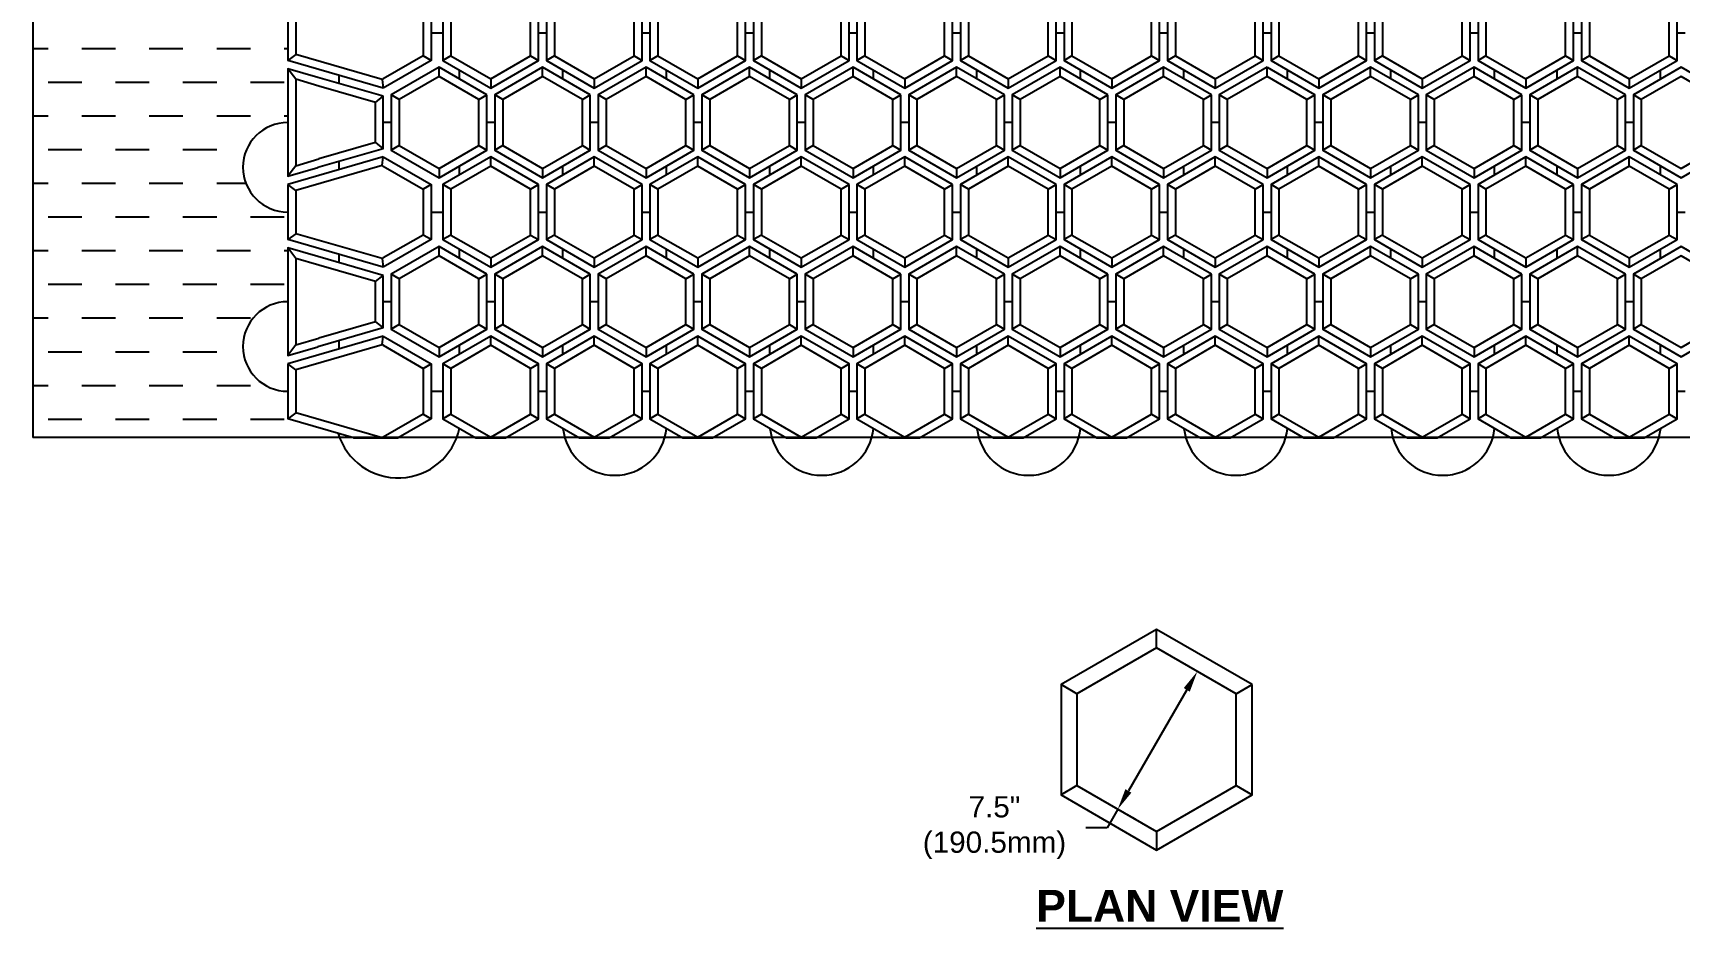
# Model space of a CAD drawing. Header units: millimetres. Extents: x 7876 to 8174, y 3054 to 3238.
# Drawn here: x 7876.4 to 8031.5, y 3054.4 to 3138.8 of the extents above; entities that cross this region are included whole.
import ezdxf

# ---------------------------------------------------------------- set-up
doc = ezdxf.new("R2010")
doc.units = ezdxf.units.MM
doc.styles.get("Standard").update_dxf_attribs({"font": 'arial.ttf'})
doc.dimstyles.get("Standard").update_dxf_attribs({"dimtxt": 2, "dimasz": 2, "dimexe": 1, "dimexo": 2, "dimgap": 2, "dimtad": 0, "dimtih": 1, "dimtoh": 1, "dimdec": 0, "dimzin": 0, "dimdsep": 46, "dimtxsty": 'Standard', "dimcen": 0.09, "dimadec": 0, "dimazin": 0, "dimtfac": 1, "dimtdec": 0, "dimtofl": 0, "dimtmove": 0, "dimatfit": 3, "dimfxl": 1, "dimtolj": 1, "dimtzin": 0, "dimarcsym": 0})

# ---------------------------------------------------------------- blocks, each defined once
blk = doc.blocks.new('*D117')
at = {"color": 0, "lineweight": -2, "transparency": 16777216}
for p, q in [((7987.77, 3077.69), (7987, 3078.13)), ((7985.13, 3076.9), (7979.63, 3067.38)), ((7978.63, 3065.64), (7977.63, 3063.91)), ((7980.27, 3064.7), (7979.5, 3065.14)), ((7977.63, 3063.91), (7975.63, 3063.91))]:
    blk.add_line(p, q, dxfattribs=at)
at = {"color": 0, "transparency": 16777216}
for points in [[(7984.85, 3077.07), (7985.42, 3076.73), (7986.13, 3078.63)], [(7979.35, 3067.54), (7979.92, 3067.21), (7978.63, 3065.64)]]:
    blk.add_solid(points, dxfattribs=at)
at = {"layer": 'Defpoints', "color": 0, "transparency": 16777216}
for p in [(7986.04, 3078.69), (7978.54, 3065.7), (7978.63, 3065.64)]:
    blk.add_point(p, dxfattribs=at)
at = {"color": 0, "transparency": 16777216, "insert": (7967.02, 3063.91), "char_height": 2, "attachment_point": 5}
blk.add_mtext('\\A1;7.5"\\P(190.5mm)', dxfattribs=at)

msp = doc.modelspace()

# ---------------------------------------------------------------- hatches: boundary and pattern name
h = msp.add_hatch()
h.set_pattern_fill('DASH', color=256)
h.set_pattern_definition([(0, (-5180.896, -2037.908), (3.175, 3.175), [3.175, -3.175])])
h.paths.add_polyline_path([(8157.82, 3220.67), (7876.45, 3220.67), (7876.45, 3100.67), (7905.34, 3100.67, -0.017665), (7905.21, 3101.07), (7900.45, 3102.44), (7900.45, 3105.04, -1), (7900.45, 3113.48), (7900.45, 3121.93, -1), (7900.45, 3130.37), (7900.45, 3138.81, -1), (7900.45, 3147.26, -1), (7900.45, 3155.7), (7900.45, 3164.14, -1), (7900.45, 3172.59), (7900.45, 3181.03, -1), (7900.45, 3189.48), (7900.45, 3192.07), (7905.07, 3193.41, -0.771611), (7916.42, 3193.86), (7916.81, 3193.86, -0.737277), (7926.18, 3193.86), (7936.31, 3193.86, -0.737277), (7945.68, 3193.86), (7955.81, 3193.86, -0.737277), (7965.18, 3193.86), (7975.31, 3193.86, -0.737277), (7984.68, 3193.86), (7994.81, 3193.86, -0.737277), (8004.18, 3193.86), (8004.56, 3193.86, -0.737277), (8013.93, 3193.86), (8020.21, 3193.86, -0.737277), (8029.58, 3193.86), (8029.96, 3193.86, -0.737277), (8039.33, 3193.86), (8049.46, 3193.86, -0.737277), (8058.83, 3193.86), (8068.96, 3193.86, -0.737277), (8078.33, 3193.86), (8088.46, 3193.86, -0.737277), (8097.83, 3193.86), (8107.96, 3193.86, -0.737277), (8117.33, 3193.86), (8117.89, 3193.86, -0.68862), (8131.28, 3192.66), (8133.32, 3192.07), (8133.32, 3189.48, -1), (8133.32, 3181.03), (8133.32, 3172.59, -1), (8133.32, 3164.14), (8133.32, 3155.7, -1), (8133.32, 3147.26, -1), (8133.32, 3138.81), (8133.32, 3130.37, -1), (8133.32, 3121.93), (8133.32, 3113.48, -1), (8133.32, 3105.04), (8133.32, 3102.44), (8131.45, 3101.9, -0.045177), (8130.97, 3100.67), (8157.82, 3100.67)])

# ---------------------------------------------------------------- linework, layer by layer
for p, q in [((7876.45, 3220.67), (7876.45, 3100.67)), ((7900.45, 3141.41), (7900.45, 3136.22)), ((7901.2, 3140.85), (7901.2, 3136.78)), ((7913.95, 3138.81), (7915.07, 3138.81)), ((7924.07, 3138.81), (7924.82, 3138.81)), ((7933.82, 3138.81), (7934.57, 3138.81)), ((7943.57, 3138.81), (7944.32, 3138.81)), ((7953.32, 3138.81), (7954.07, 3138.81)), ((7963.07, 3138.81), (7963.82, 3138.81)), ((7972.82, 3138.81), (7973.57, 3138.81)), ((7982.57, 3138.81), (7983.32, 3138.81)), ((7992.32, 3138.81), (7993.07, 3138.81)), ((8002.07, 3138.81), (8002.82, 3138.81)), ((8011.82, 3138.81), (8012.57, 3138.81)), ((8021.57, 3138.81), (8022.32, 3138.81)), ((8031.32, 3138.81), (8032.07, 3138.81)), ((7901.2, 3136.78), (7900.45, 3136.22)), ((7909.45, 3133.62), (7900.45, 3136.22)), ((7901.2, 3134.44), (7900.45, 3135.43)), ((7909.35, 3134.43), (7901.2, 3136.78)), ((7913.95, 3136.22), (7913.2, 3136.65)), ((7914.7, 3134.7), (7914.7, 3135.57)), ((7915.82, 3136.65), (7915.07, 3136.22)), ((7923.32, 3136.65), (7924.07, 3136.22)), ((7924.45, 3134.7), (7924.45, 3135.57)), ((7925.57, 3136.65), (7924.82, 3136.22)), ((7933.07, 3136.65), (7933.82, 3136.22)), ((7934.2, 3134.7), (7934.2, 3135.57)), ((7935.32, 3136.65), (7934.57, 3136.22)), ((7942.82, 3136.65), (7943.57, 3136.22)), ((7943.95, 3134.7), (7943.95, 3135.57)), ((7945.07, 3136.65), (7944.32, 3136.22)), ((7952.57, 3136.65), (7953.32, 3136.22)), ((7953.7, 3134.7), (7953.7, 3135.57)), ((7954.82, 3136.65), (7954.07, 3136.22)), ((7962.32, 3136.65), (7963.07, 3136.22)), ((7963.45, 3134.7), (7963.45, 3135.57)), ((7964.57, 3136.65), (7963.82, 3136.22)), ((7972.07, 3136.65), (7972.82, 3136.22)), ((7973.2, 3134.7), (7973.2, 3135.57)), ((7974.32, 3136.65), (7973.57, 3136.22)), ((7981.82, 3136.65), (7982.57, 3136.22)), ((7982.95, 3134.7), (7982.95, 3135.57)), ((7984.07, 3136.65), (7983.32, 3136.22)), ((7991.57, 3136.65), (7992.32, 3136.22)), ((7992.7, 3134.7), (7992.7, 3135.57)), ((7992.7, 3135.57), (7995.02, 3134.23)), ((7993.82, 3136.65), (7993.07, 3136.22)), ((8001.32, 3136.65), (8002.07, 3136.22)), ((8002.45, 3134.7), (8002.45, 3135.57)), ((8003.57, 3136.65), (8002.82, 3136.22)), ((8011.07, 3136.65), (8011.82, 3136.22)), ((8012.2, 3134.7), (8012.2, 3135.57)), ((8013.32, 3136.65), (8012.57, 3136.22)), ((8020.82, 3136.65), (8021.57, 3136.22)), ((8021.95, 3134.7), (8021.95, 3135.57)), ((8023.07, 3136.65), (8022.32, 3136.22)), ((8030.57, 3136.65), (8031.32, 3136.22)), ((7909.45, 3132.84), (7903.29, 3134.61)), ((7905.3, 3134.03), (7905.3, 3134.82)), ((7909.45, 3134.48), (7909.35, 3134.43)), ((7909.35, 3134.43), (7909.45, 3133.62)), ((7916.62, 3134.46), (7916.62, 3135.32)), ((7919.57, 3134.48), (7919.57, 3133.62)), ((7926.37, 3134.46), (7926.37, 3135.32)), ((7929.32, 3134.48), (7929.32, 3133.62)), ((7936.12, 3134.46), (7936.12, 3135.32)), ((7939.07, 3134.48), (7939.07, 3133.62)), ((7945.87, 3134.46), (7945.87, 3135.32)), ((7948.82, 3134.48), (7948.82, 3133.62)), ((7955.62, 3134.46), (7955.62, 3135.32)), ((7958.57, 3134.48), (7958.57, 3133.62)), ((7965.37, 3134.46), (7965.37, 3135.32)), ((7968.32, 3134.48), (7968.32, 3133.62)), ((7975.12, 3134.46), (7975.12, 3135.32)), ((7978.07, 3134.48), (7978.07, 3133.62)), ((7984.87, 3134.46), (7984.87, 3135.32)), ((7987.82, 3134.48), (7987.82, 3133.62)), ((7994.62, 3134.46), (7994.62, 3135.32)), ((7997.57, 3134.48), (7997.57, 3133.62)), ((8004.37, 3134.46), (8004.37, 3135.32)), ((8007.32, 3134.48), (8007.32, 3133.62)), ((8014.12, 3134.46), (8014.12, 3135.32)), ((8017.07, 3134.48), (8017.07, 3133.62)), ((8020.02, 3134.46), (8020.02, 3135.32)), ((8026.82, 3134.48), (8026.82, 3133.62)), ((8029.77, 3134.46), (8029.77, 3135.32)), ((7908.7, 3132.27), (7903.39, 3133.8)), ((7908.7, 3132.27), (7909.45, 3132.84)), ((7910.95, 3132.53), (7910.2, 3132.97)), ((7918.45, 3132.53), (7919.2, 3132.97)), ((7920.7, 3132.53), (7919.95, 3132.97)), ((7928.2, 3132.53), (7928.95, 3132.97)), ((7930.45, 3132.53), (7929.7, 3132.97)), ((7937.95, 3132.53), (7938.7, 3132.97)), ((7940.2, 3132.53), (7939.45, 3132.97)), ((7947.7, 3132.53), (7948.45, 3132.97)), ((7949.95, 3132.53), (7949.2, 3132.97)), ((7957.45, 3132.53), (7958.2, 3132.97)), ((7959.7, 3132.53), (7958.95, 3132.97)), ((7967.2, 3132.53), (7967.95, 3132.97)), ((7969.45, 3132.53), (7968.7, 3132.97)), ((7976.95, 3132.53), (7977.7, 3132.97)), ((7979.2, 3132.53), (7978.45, 3132.97)), ((7986.7, 3132.53), (7987.45, 3132.97)), ((7988.95, 3132.53), (7988.2, 3132.97)), ((7996.45, 3132.53), (7997.2, 3132.97)), ((7998.7, 3132.53), (7997.95, 3132.97)), ((8006.2, 3132.53), (8006.95, 3132.97)), ((8008.45, 3132.53), (8007.7, 3132.97)), ((8015.95, 3132.53), (8016.7, 3132.97)), ((8018.2, 3132.53), (8017.45, 3132.97)), ((8025.7, 3132.53), (8026.45, 3132.97)), ((8027.95, 3132.53), (8027.2, 3132.97)), ((7910.2, 3130.37), (7909.45, 3130.37)), ((7919.95, 3130.37), (7919.2, 3130.37)), ((7929.7, 3130.37), (7928.95, 3130.37)), ((7939.45, 3130.37), (7938.7, 3130.37)), ((7949.2, 3130.37), (7948.45, 3130.37)), ((7958.95, 3130.37), (7958.2, 3130.37)), ((7968.7, 3130.37), (7967.95, 3130.37)), ((7978.45, 3130.37), (7977.7, 3130.37)), ((7988.2, 3130.37), (7987.45, 3130.37)), ((7997.95, 3130.37), (7997.2, 3130.37)), ((8007.7, 3130.37), (8006.95, 3130.37)), ((8017.45, 3130.37), (8016.7, 3130.37)), ((8027.2, 3130.37), (8026.45, 3130.37)), ((7909.45, 3127.9), (7903.29, 3126.13)), ((7908.7, 3128.47), (7903.39, 3126.94)), ((7908.7, 3128.47), (7909.45, 3127.9)), ((7910.95, 3128.2), (7910.2, 3127.77)), ((7918.45, 3128.2), (7919.2, 3127.77)), ((7920.7, 3128.2), (7919.95, 3127.77)), ((7928.2, 3128.2), (7928.95, 3127.77)), ((7930.45, 3128.2), (7929.7, 3127.77)), ((7937.95, 3128.2), (7938.7, 3127.77)), ((7940.2, 3128.2), (7939.45, 3127.77)), ((7947.7, 3128.2), (7948.45, 3127.77)), ((7949.95, 3128.2), (7949.2, 3127.77)), ((7957.45, 3128.2), (7958.2, 3127.77)), ((7959.7, 3128.2), (7958.95, 3127.77)), ((7967.2, 3128.2), (7967.95, 3127.77)), ((7969.45, 3128.2), (7968.7, 3127.77)), ((7976.95, 3128.2), (7977.7, 3127.77)), ((7979.2, 3128.2), (7978.45, 3127.77)), ((7986.7, 3128.2), (7987.45, 3127.77)), ((7988.95, 3128.2), (7988.2, 3127.77)), ((7996.45, 3128.2), (7997.2, 3127.77)), ((7998.7, 3128.2), (7997.95, 3127.77)), ((8006.2, 3128.2), (8006.95, 3127.77)), ((8008.45, 3128.2), (8007.7, 3127.77)), ((8015.95, 3128.2), (8016.7, 3127.77)), ((8018.2, 3128.2), (8017.45, 3127.77)), ((8025.7, 3128.2), (8026.45, 3127.77)), ((8027.95, 3128.2), (8027.2, 3127.77)), ((7909.45, 3127.12), (7900.45, 3124.52)), ((7901.2, 3126.3), (7900.45, 3125.3)), ((7909.35, 3126.31), (7901.2, 3123.96)), ((7905.29, 3125.92), (7905.29, 3126.7)), ((7909.35, 3126.31), (7909.45, 3127.12)), ((7909.45, 3126.26), (7909.35, 3126.31)), ((7916.62, 3125.42), (7916.62, 3126.28)), ((7919.57, 3126.26), (7919.57, 3127.12)), ((7926.37, 3125.42), (7926.37, 3126.28)), ((7929.32, 3126.26), (7929.32, 3127.12)), ((7936.12, 3125.42), (7936.12, 3126.28)), ((7939.07, 3126.26), (7939.07, 3127.12)), ((7945.87, 3125.42), (7945.87, 3126.28)), ((7948.82, 3126.26), (7948.82, 3127.12)), ((7955.62, 3125.42), (7955.62, 3126.28)), ((7958.57, 3126.26), (7958.57, 3127.12)), ((7965.37, 3125.42), (7965.37, 3126.28)), ((7968.32, 3126.26), (7968.32, 3127.12)), ((7975.12, 3125.42), (7975.12, 3126.28)), ((7978.07, 3126.26), (7978.07, 3127.12)), ((7984.87, 3125.42), (7984.87, 3126.28)), ((7987.82, 3126.26), (7987.82, 3127.12)), ((7994.62, 3125.42), (7994.62, 3126.28)), ((7997.57, 3126.26), (7997.57, 3127.12)), ((8004.37, 3125.42), (8004.37, 3126.28)), ((8007.32, 3126.26), (8007.32, 3127.12)), ((8014.12, 3125.42), (8014.12, 3126.28)), ((8017.07, 3126.26), (8017.07, 3127.12)), ((8020.02, 3125.42), (8020.02, 3126.28)), ((8026.82, 3126.26), (8026.82, 3127.12)), ((8029.77, 3125.42), (8029.77, 3126.28)), ((7900.45, 3124.52), (7900.45, 3119.33)), ((7901.2, 3123.96), (7900.45, 3124.52)), ((7913.95, 3124.52), (7913.2, 3124.09)), ((7914.7, 3126.04), (7914.7, 3125.17)), ((7915.82, 3124.09), (7915.07, 3124.52)), ((7923.32, 3124.09), (7924.07, 3124.52)), ((7924.45, 3126.04), (7924.45, 3125.17)), ((7925.57, 3124.09), (7924.82, 3124.52)), ((7933.07, 3124.09), (7933.82, 3124.52)), ((7934.2, 3126.04), (7934.2, 3125.17)), ((7935.32, 3124.09), (7934.57, 3124.52)), ((7942.82, 3124.09), (7943.57, 3124.52)), ((7943.95, 3126.04), (7943.95, 3125.17)), ((7945.07, 3124.09), (7944.32, 3124.52)), ((7952.57, 3124.09), (7953.32, 3124.52)), ((7953.7, 3126.04), (7953.7, 3125.17)), ((7954.82, 3124.09), (7954.07, 3124.52)), ((7962.32, 3124.09), (7963.07, 3124.52)), ((7963.45, 3126.04), (7963.45, 3125.17)), ((7964.57, 3124.09), (7963.82, 3124.52)), ((7972.07, 3124.09), (7972.82, 3124.52)), ((7973.2, 3126.04), (7973.2, 3125.17)), ((7974.32, 3124.09), (7973.57, 3124.52)), ((7981.82, 3124.09), (7982.57, 3124.52)), ((7982.95, 3126.04), (7982.95, 3125.17)), ((7984.07, 3124.09), (7983.32, 3124.52)), ((7991.57, 3124.09), (7992.32, 3124.52)), ((7992.7, 3126.04), (7992.7, 3125.17)), ((7993.82, 3124.09), (7993.07, 3124.52)), ((8001.32, 3124.09), (8002.07, 3124.52)), ((8002.45, 3126.04), (8002.45, 3125.17)), ((8003.57, 3124.09), (8002.82, 3124.52)), ((8011.07, 3124.09), (8011.82, 3124.52)), ((8012.2, 3126.04), (8012.2, 3125.17)), ((8013.32, 3124.09), (8012.57, 3124.52)), ((8020.82, 3124.09), (8021.57, 3124.52)), ((8021.95, 3126.04), (8021.95, 3125.17)), ((8023.07, 3124.09), (8022.32, 3124.52)), ((8030.57, 3124.09), (8031.32, 3124.52)), ((7901.2, 3123.96), (7901.2, 3119.89)), ((7913.95, 3121.93), (7915.07, 3121.93)), ((7924.07, 3121.93), (7924.82, 3121.93)), ((7933.82, 3121.93), (7934.57, 3121.93)), ((7943.57, 3121.93), (7944.32, 3121.93)), ((7953.32, 3121.93), (7954.07, 3121.93)), ((7963.07, 3121.93), (7963.82, 3121.93)), ((7972.82, 3121.93), (7973.57, 3121.93)), ((7982.57, 3121.93), (7983.32, 3121.93)), ((7992.32, 3121.93), (7993.07, 3121.93)), ((8002.07, 3121.93), (8002.82, 3121.93)), ((8011.82, 3121.93), (8012.57, 3121.93)), ((8021.57, 3121.93), (8022.32, 3121.93)), ((8031.32, 3121.93), (8032.07, 3121.93)), ((7901.2, 3119.89), (7900.45, 3119.33)), ((7909.35, 3117.54), (7901.2, 3119.89)), ((7909.45, 3116.73), (7900.45, 3119.33)), ((7901.2, 3117.55), (7900.45, 3118.55)), ((7913.95, 3119.33), (7913.2, 3119.76)), ((7914.7, 3117.81), (7914.7, 3118.68)), ((7915.82, 3119.76), (7915.07, 3119.33)), ((7916.62, 3117.57), (7916.62, 3118.43)), ((7923.32, 3119.76), (7924.07, 3119.33)), ((7924.45, 3117.81), (7924.45, 3118.68)), ((7925.57, 3119.76), (7924.82, 3119.33)), ((7926.37, 3117.57), (7926.37, 3118.43)), ((7933.07, 3119.76), (7933.82, 3119.33)), ((7934.2, 3117.81), (7934.2, 3118.68)), ((7935.32, 3119.76), (7934.57, 3119.33)), ((7936.12, 3117.57), (7936.12, 3118.43)), ((7942.82, 3119.76), (7943.57, 3119.33)), ((7943.95, 3117.81), (7943.95, 3118.68)), ((7945.07, 3119.76), (7944.32, 3119.33)), ((7945.87, 3117.57), (7945.87, 3118.43)), ((7952.57, 3119.76), (7953.32, 3119.33)), ((7953.7, 3117.81), (7953.7, 3118.68)), ((7954.82, 3119.76), (7954.07, 3119.33)), ((7955.62, 3117.57), (7955.62, 3118.43)), ((7962.32, 3119.76), (7963.07, 3119.33)), ((7963.45, 3117.81), (7963.45, 3118.68)), ((7964.57, 3119.76), (7963.82, 3119.33)), ((7965.37, 3117.57), (7965.37, 3118.43)), ((7972.07, 3119.76), (7972.82, 3119.33)), ((7973.2, 3117.81), (7973.2, 3118.68)), ((7974.32, 3119.76), (7973.57, 3119.33)), ((7975.12, 3117.57), (7975.12, 3118.43)), ((7981.82, 3119.76), (7982.57, 3119.33)), ((7982.95, 3117.81), (7982.95, 3118.68)), ((7984.07, 3119.76), (7983.32, 3119.33)), ((7984.87, 3117.57), (7984.87, 3118.43)), ((7991.57, 3119.76), (7992.32, 3119.33)), ((7992.7, 3117.81), (7992.7, 3118.68)), ((7993.82, 3119.76), (7993.07, 3119.33)), ((7994.62, 3117.57), (7994.62, 3118.43)), ((8001.32, 3119.76), (8002.07, 3119.33)), ((8002.45, 3117.81), (8002.45, 3118.68)), ((8003.57, 3119.76), (8002.82, 3119.33)), ((8004.37, 3117.57), (8004.37, 3118.43)), ((8011.07, 3119.76), (8011.82, 3119.33)), ((8012.2, 3117.81), (8012.2, 3118.68)), ((8013.32, 3119.76), (8012.57, 3119.33)), ((8014.12, 3117.57), (8014.12, 3118.43)), ((8020.02, 3117.57), (8020.02, 3118.43)), ((8020.82, 3119.76), (8021.57, 3119.33)), ((8021.95, 3117.81), (8021.95, 3118.68)), ((8023.07, 3119.76), (8022.32, 3119.33)), ((8029.77, 3117.57), (8029.77, 3118.43)), ((8030.57, 3119.76), (8031.32, 3119.33)), ((7909.45, 3115.95), (7903.29, 3117.73)), ((7908.7, 3115.39), (7903.39, 3116.92)), ((7905.29, 3117.15), (7905.29, 3117.93)), ((7909.45, 3117.6), (7909.35, 3117.54)), ((7909.35, 3117.54), (7909.45, 3116.73)), ((7919.57, 3117.6), (7919.57, 3116.73)), ((7929.32, 3117.6), (7929.32, 3116.73)), ((7939.07, 3117.6), (7939.07, 3116.73)), ((7948.82, 3117.6), (7948.82, 3116.73)), ((7958.57, 3117.6), (7958.57, 3116.73)), ((7968.32, 3117.6), (7968.32, 3116.73)), ((7978.07, 3117.6), (7978.07, 3116.73)), ((7987.82, 3117.6), (7987.82, 3116.73)), ((7997.57, 3117.6), (7997.57, 3116.73)), ((8007.32, 3117.6), (8007.32, 3116.73)), ((8017.07, 3117.6), (8017.07, 3116.73)), ((8026.82, 3117.6), (8026.82, 3116.73)), ((7908.7, 3115.39), (7909.45, 3115.95)), ((7910.95, 3115.65), (7910.2, 3116.08)), ((7918.45, 3115.65), (7919.2, 3116.08)), ((7920.7, 3115.65), (7919.95, 3116.08)), ((7928.2, 3115.65), (7928.95, 3116.08)), ((7930.45, 3115.65), (7929.7, 3116.08)), ((7937.95, 3115.65), (7938.7, 3116.08)), ((7940.2, 3115.65), (7939.45, 3116.08)), ((7947.7, 3115.65), (7948.45, 3116.08)), ((7949.95, 3115.65), (7949.2, 3116.08)), ((7957.45, 3115.65), (7958.2, 3116.08)), ((7959.7, 3115.65), (7958.95, 3116.08)), ((7967.2, 3115.65), (7967.95, 3116.08)), ((7969.45, 3115.65), (7968.7, 3116.08)), ((7976.95, 3115.65), (7977.7, 3116.08)), ((7979.2, 3115.65), (7978.45, 3116.08)), ((7986.7, 3115.65), (7987.45, 3116.08)), ((7988.95, 3115.65), (7988.2, 3116.08)), ((7996.45, 3115.65), (7997.2, 3116.08)), ((7998.7, 3115.65), (7997.95, 3116.08)), ((8006.2, 3115.65), (8006.95, 3116.08)), ((8008.45, 3115.65), (8007.7, 3116.08)), ((8015.95, 3115.65), (8016.7, 3116.08)), ((8018.2, 3115.65), (8017.45, 3116.08)), ((8025.7, 3115.65), (8026.45, 3116.08)), ((8027.95, 3115.65), (8027.2, 3116.08)), ((7910.2, 3113.48), (7909.45, 3113.48)), ((7919.95, 3113.48), (7919.2, 3113.48)), ((7929.7, 3113.48), (7928.95, 3113.48)), ((7939.45, 3113.48), (7938.7, 3113.48)), ((7949.2, 3113.48), (7948.45, 3113.48)), ((7958.95, 3113.48), (7958.2, 3113.48)), ((7968.7, 3113.48), (7967.95, 3113.48)), ((7978.45, 3113.48), (7977.7, 3113.48)), ((7988.2, 3113.48), (7987.45, 3113.48)), ((7997.95, 3113.48), (7997.2, 3113.48)), ((8007.7, 3113.48), (8006.95, 3113.48)), ((8017.45, 3113.48), (8016.7, 3113.48)), ((8027.2, 3113.48), (8026.45, 3113.48)), ((7909.45, 3111.02), (7903.29, 3109.24)), ((7908.7, 3111.58), (7903.39, 3110.05)), ((7908.7, 3111.58), (7909.45, 3111.02)), ((7910.95, 3111.32), (7910.2, 3110.88)), ((7918.45, 3111.32), (7919.2, 3110.88)), ((7920.7, 3111.32), (7919.95, 3110.88)), ((7928.2, 3111.32), (7928.95, 3110.88)), ((7930.45, 3111.32), (7929.7, 3110.88)), ((7937.95, 3111.32), (7938.7, 3110.88)), ((7940.2, 3111.32), (7939.45, 3110.88)), ((7947.7, 3111.32), (7948.45, 3110.88)), ((7949.95, 3111.32), (7949.2, 3110.88)), ((7957.45, 3111.32), (7958.2, 3110.88)), ((7959.7, 3111.32), (7958.95, 3110.88)), ((7967.2, 3111.32), (7967.95, 3110.88)), ((7969.45, 3111.32), (7968.7, 3110.88)), ((7976.95, 3111.32), (7977.7, 3110.88)), ((7979.2, 3111.32), (7978.45, 3110.88)), ((7986.7, 3111.32), (7987.45, 3110.88)), ((7988.95, 3111.32), (7988.2, 3110.88)), ((7996.45, 3111.32), (7997.2, 3110.88)), ((7998.7, 3111.32), (7997.95, 3110.88)), ((8006.2, 3111.32), (8006.95, 3110.88)), ((8008.45, 3111.32), (8007.7, 3110.88)), ((8015.95, 3111.32), (8016.7, 3110.88)), ((8018.2, 3111.32), (8017.45, 3110.88)), ((8025.7, 3111.32), (8026.45, 3110.88)), ((8027.95, 3111.32), (8027.2, 3110.88)), ((7909.45, 3110.23), (7900.45, 3107.64)), ((7901.2, 3109.41), (7900.45, 3108.42)), ((7909.35, 3109.43), (7901.2, 3107.07)), ((7905.29, 3109.03), (7905.29, 3109.81)), ((7909.35, 3109.43), (7909.45, 3110.23)), ((7909.45, 3109.37), (7909.35, 3109.43)), ((7914.7, 3109.15), (7914.7, 3108.29)), ((7916.62, 3108.53), (7916.62, 3109.4)), ((7919.57, 3109.37), (7919.57, 3110.23)), ((7924.45, 3109.15), (7924.45, 3108.29)), ((7926.37, 3108.53), (7926.37, 3109.4)), ((7929.32, 3109.37), (7929.32, 3110.23)), ((7934.2, 3109.15), (7934.2, 3108.29)), ((7936.12, 3108.53), (7936.12, 3109.4)), ((7939.07, 3109.37), (7939.07, 3110.23)), ((7943.95, 3109.15), (7943.95, 3108.29)), ((7945.87, 3108.53), (7945.87, 3109.4)), ((7948.82, 3109.37), (7948.82, 3110.23)), ((7953.7, 3109.15), (7953.7, 3108.29)), ((7955.62, 3108.53), (7955.62, 3109.4)), ((7958.57, 3109.37), (7958.57, 3110.23)), ((7963.45, 3109.15), (7963.45, 3108.29)), ((7965.37, 3108.53), (7965.37, 3109.4)), ((7968.32, 3109.37), (7968.32, 3110.23)), ((7973.2, 3109.15), (7973.2, 3108.29)), ((7975.12, 3108.53), (7975.12, 3109.4)), ((7978.07, 3109.37), (7978.07, 3110.23)), ((7982.95, 3109.15), (7982.95, 3108.29)), ((7984.87, 3108.53), (7984.87, 3109.4)), ((7987.82, 3109.37), (7987.82, 3110.23)), ((7992.7, 3109.15), (7992.7, 3108.29)), ((7994.62, 3108.53), (7994.62, 3109.4)), ((7997.57, 3109.37), (7997.57, 3110.23)), ((8002.45, 3109.15), (8002.45, 3108.29)), ((8004.37, 3108.53), (8004.37, 3109.4)), ((8007.32, 3109.37), (8007.32, 3110.23)), ((8012.2, 3109.15), (8012.2, 3108.29)), ((8014.12, 3108.53), (8014.12, 3109.4)), ((8017.07, 3109.37), (8017.07, 3110.23)), ((8020.02, 3108.53), (8020.02, 3109.4)), ((8021.95, 3109.15), (8021.95, 3108.29)), ((8026.82, 3109.37), (8026.82, 3110.23)), ((8029.77, 3108.53), (8029.77, 3109.4)), ((7900.45, 3107.64), (7900.45, 3102.44)), ((7901.2, 3107.07), (7900.45, 3107.64)), ((7913.2, 3107.2), (7913.95, 3107.64)), ((7915.82, 3107.2), (7915.07, 3107.64)), ((7923.32, 3107.2), (7924.07, 3107.64)), ((7925.57, 3107.2), (7924.82, 3107.64)), ((7933.07, 3107.2), (7933.82, 3107.64)), ((7935.32, 3107.2), (7934.57, 3107.64)), ((7942.82, 3107.2), (7943.57, 3107.64)), ((7945.07, 3107.2), (7944.32, 3107.64)), ((7952.57, 3107.2), (7953.32, 3107.64)), ((7954.82, 3107.2), (7954.07, 3107.64)), ((7962.32, 3107.2), (7963.07, 3107.64)), ((7964.57, 3107.2), (7963.82, 3107.64)), ((7972.07, 3107.2), (7972.82, 3107.64)), ((7974.32, 3107.2), (7973.57, 3107.64)), ((7981.82, 3107.2), (7982.57, 3107.64)), ((7984.07, 3107.2), (7983.32, 3107.64)), ((7991.57, 3107.2), (7992.32, 3107.64)), ((7993.82, 3107.2), (7993.07, 3107.64)), ((8001.32, 3107.2), (8002.07, 3107.64)), ((8003.57, 3107.2), (8002.82, 3107.64)), ((8011.07, 3107.2), (8011.82, 3107.64)), ((8013.32, 3107.2), (8012.57, 3107.64)), ((8020.82, 3107.2), (8021.57, 3107.64)), ((8023.07, 3107.2), (8022.32, 3107.64)), ((8030.57, 3107.2), (8031.32, 3107.64)), ((7901.2, 3107.07), (7901.2, 3103)), ((7913.95, 3105.04), (7915.07, 3105.04)), ((7924.07, 3105.04), (7924.82, 3105.04)), ((7933.82, 3105.04), (7934.57, 3105.04)), ((7943.57, 3105.04), (7944.32, 3105.04)), ((7953.32, 3105.04), (7954.07, 3105.04)), ((7963.07, 3105.04), (7963.82, 3105.04)), ((7972.82, 3105.04), (7973.57, 3105.04)), ((7982.57, 3105.04), (7983.32, 3105.04)), ((7992.32, 3105.04), (7993.07, 3105.04)), ((8002.07, 3105.04), (8002.82, 3105.04)), ((8011.82, 3105.04), (8012.57, 3105.04)), ((8021.57, 3105.04), (8022.32, 3105.04)), ((8031.32, 3105.04), (8032.07, 3105.04)), ((7901.2, 3103), (7900.45, 3102.44)), ((7909.35, 3100.65), (7901.2, 3103)), ((7913.2, 3102.87), (7913.95, 3102.44)), ((7915.82, 3102.87), (7915.07, 3102.44)), ((7923.32, 3102.87), (7924.07, 3102.44)), ((7925.57, 3102.87), (7924.82, 3102.44)), ((7933.07, 3102.87), (7933.82, 3102.44)), ((7935.32, 3102.87), (7934.57, 3102.44)), ((7942.82, 3102.87), (7943.57, 3102.44)), ((7945.07, 3102.87), (7944.32, 3102.44)), ((7952.57, 3102.87), (7953.32, 3102.44)), ((7954.82, 3102.87), (7954.07, 3102.44)), ((7962.32, 3102.87), (7963.07, 3102.44)), ((7964.57, 3102.87), (7963.82, 3102.44)), ((7972.07, 3102.87), (7972.82, 3102.44)), ((7974.32, 3102.87), (7973.57, 3102.44)), ((7981.82, 3102.87), (7982.57, 3102.44)), ((7984.07, 3102.87), (7983.32, 3102.44)), ((7991.57, 3102.87), (7992.32, 3102.44)), ((7993.82, 3102.87), (7993.07, 3102.44)), ((8001.32, 3102.87), (8002.07, 3102.44)), ((8003.57, 3102.87), (8002.82, 3102.44)), ((8011.07, 3102.87), (8011.82, 3102.44)), ((8013.32, 3102.87), (8012.57, 3102.44)), ((8020.82, 3102.87), (8021.57, 3102.44)), ((8023.07, 3102.87), (8022.32, 3102.44)), ((8030.57, 3102.87), (8031.32, 3102.44)), ((7906.64, 3100.65), (7900.45, 3102.44)), ((8157.82, 3100.67), (7876.45, 3100.67)), ((7906.64, 3100.65), (7910.85, 3100.65)), ((7909.45, 3100.71), (7909.35, 3100.65)), ((7918.17, 3100.65), (7920.97, 3100.65)), ((7919.57, 3100.71), (7919.57, 3100.65)), ((7927.92, 3100.65), (7930.72, 3100.65)), ((7929.32, 3100.71), (7929.32, 3100.65)), ((7937.67, 3100.65), (7940.47, 3100.65)), ((7939.07, 3100.71), (7939.07, 3100.65)), ((7947.42, 3100.65), (7950.22, 3100.65)), ((7948.82, 3100.71), (7948.82, 3100.65)), ((7957.17, 3100.65), (7959.97, 3100.65)), ((7958.57, 3100.71), (7958.57, 3100.65)), ((7966.92, 3100.65), (7969.72, 3100.65)), ((7968.32, 3100.71), (7968.32, 3100.65)), ((7976.67, 3100.65), (7979.47, 3100.65)), ((7978.07, 3100.71), (7978.07, 3100.65)), ((7986.42, 3100.65), (7989.22, 3100.65)), ((7987.82, 3100.71), (7987.82, 3100.65)), ((7996.17, 3100.65), (7998.97, 3100.65)), ((7997.57, 3100.71), (7997.57, 3100.65)), ((8005.92, 3100.65), (8008.72, 3100.65)), ((8007.32, 3100.71), (8007.32, 3100.65)), ((8015.67, 3100.65), (8018.47, 3100.65)), ((8017.07, 3100.71), (8017.07, 3100.65)), ((8025.42, 3100.65), (8028.22, 3100.65)), ((8026.82, 3100.71), (8026.82, 3100.65)), ((7982.29, 3080.86), (7982.29, 3082.59)), ((7974.79, 3076.53), (7973.29, 3077.39)), ((7989.79, 3076.53), (7991.29, 3077.39)), ((7974.79, 3067.87), (7973.29, 3067)), ((7989.79, 3067.87), (7991.29, 3067)), ((7982.29, 3063.54), (7982.29, 3061.8))]:
    msp.add_line(p, q)
for points in [[(7909.45, 3144.01), (7913.95, 3141.41), (7913.95, 3136.22), (7909.45, 3133.62)], [(7909.45, 3143.14), (7913.2, 3140.98), (7913.2, 3136.65), (7909.45, 3134.48)], [(7903.29, 3134.61), (7900.45, 3135.43), (7900.45, 3125.3), (7903.29, 3126.13)], [(7992.7, 3135.57), (7988.2, 3132.97), (7988.2, 3127.77), (7992.7, 3125.17), (7997.2, 3127.77), (7997.2, 3132.97), (7995.02, 3134.23)], [(7903.39, 3133.8), (7901.2, 3134.44), (7901.2, 3126.3), (7903.39, 3126.94)], [(7908.7, 3128.47), (7908.7, 3132.27)], [(7909.45, 3127.9), (7909.45, 3132.84)], [(7909.45, 3127.12), (7913.95, 3124.52), (7913.95, 3119.33), (7909.45, 3116.73)], [(7909.45, 3126.26), (7913.2, 3124.09), (7913.2, 3119.76), (7909.45, 3117.6)], [(7903.29, 3117.73), (7900.45, 3118.55), (7900.45, 3108.42), (7903.29, 3109.24)], [(7903.39, 3116.92), (7901.2, 3117.55), (7901.2, 3109.41), (7903.39, 3110.05)], [(7908.7, 3111.58), (7908.7, 3115.39)], [(7909.45, 3111.02), (7909.45, 3115.95)], [(7909.45, 3110.23), (7913.95, 3107.64), (7913.95, 3102.44), (7910.85, 3100.65)], [(7909.45, 3109.37), (7913.2, 3107.2), (7913.2, 3102.87), (7909.45, 3100.71)], [(7920.97, 3100.65), (7924.07, 3102.44), (7924.07, 3107.64), (7919.57, 3110.23), (7915.07, 3107.64), (7915.07, 3102.44), (7918.17, 3100.65)], [(7930.72, 3100.65), (7933.82, 3102.44), (7933.82, 3107.64), (7929.32, 3110.23), (7924.82, 3107.64), (7924.82, 3102.44), (7927.92, 3100.65)], [(7940.47, 3100.65), (7943.57, 3102.44), (7943.57, 3107.64), (7939.07, 3110.23), (7934.57, 3107.64), (7934.57, 3102.44), (7937.67, 3100.65)], [(7950.22, 3100.65), (7953.32, 3102.44), (7953.32, 3107.64), (7948.82, 3110.23), (7944.32, 3107.64), (7944.32, 3102.44), (7947.42, 3100.65)], [(7959.97, 3100.65), (7963.07, 3102.44), (7963.07, 3107.64), (7958.57, 3110.23), (7954.07, 3107.64), (7954.07, 3102.44), (7957.17, 3100.65)], [(7969.72, 3100.65), (7972.82, 3102.44), (7972.82, 3107.64), (7968.32, 3110.23), (7963.82, 3107.64), (7963.82, 3102.44), (7966.92, 3100.65)], [(7979.47, 3100.65), (7982.57, 3102.44), (7982.57, 3107.64), (7978.07, 3110.23), (7973.57, 3107.64), (7973.57, 3102.44), (7976.67, 3100.65)], [(7989.22, 3100.65), (7992.32, 3102.44), (7992.32, 3107.64), (7987.82, 3110.23), (7983.32, 3107.64), (7983.32, 3102.44), (7986.42, 3100.65)], [(7998.97, 3100.65), (8002.07, 3102.44), (8002.07, 3107.64), (7997.57, 3110.23), (7993.07, 3107.64), (7993.07, 3102.44), (7996.17, 3100.65)], [(8008.72, 3100.65), (8011.82, 3102.44), (8011.82, 3107.64), (8007.32, 3110.23), (8002.82, 3107.64), (8002.82, 3102.44), (8005.92, 3100.65)], [(8018.47, 3100.65), (8021.57, 3102.44), (8021.57, 3107.64), (8017.07, 3110.23), (8012.57, 3107.64), (8012.57, 3102.44), (8015.67, 3100.65)], [(8028.22, 3100.65), (8031.32, 3102.44), (8031.32, 3107.64), (8026.82, 3110.23), (8022.32, 3107.64), (8022.32, 3102.44), (8025.42, 3100.65)]]:
    msp.add_lwpolyline(points)
for points in [[(7924.07, 3141.41), (7919.57, 3144.01), (7915.07, 3141.41), (7915.07, 3136.22), (7919.57, 3133.62), (7924.07, 3136.22)], [(7923.32, 3140.98), (7919.57, 3143.14), (7915.82, 3140.98), (7915.82, 3136.65), (7919.57, 3134.48), (7923.32, 3136.65)], [(7933.82, 3141.41), (7929.32, 3144.01), (7924.82, 3141.41), (7924.82, 3136.22), (7929.32, 3133.62), (7933.82, 3136.22)], [(7933.07, 3140.98), (7929.32, 3143.14), (7925.57, 3140.98), (7925.57, 3136.65), (7929.32, 3134.48), (7933.07, 3136.65)], [(7943.57, 3141.41), (7939.07, 3144.01), (7934.57, 3141.41), (7934.57, 3136.22), (7939.07, 3133.62), (7943.57, 3136.22)], [(7942.82, 3140.98), (7939.07, 3143.14), (7935.32, 3140.98), (7935.32, 3136.65), (7939.07, 3134.48), (7942.82, 3136.65)], [(7953.32, 3141.41), (7948.82, 3144.01), (7944.32, 3141.41), (7944.32, 3136.22), (7948.82, 3133.62), (7953.32, 3136.22)], [(7952.57, 3140.98), (7948.82, 3143.14), (7945.07, 3140.98), (7945.07, 3136.65), (7948.82, 3134.48), (7952.57, 3136.65)], [(7963.07, 3141.41), (7958.57, 3144.01), (7954.07, 3141.41), (7954.07, 3136.22), (7958.57, 3133.62), (7963.07, 3136.22)], [(7962.32, 3140.98), (7958.57, 3143.14), (7954.82, 3140.98), (7954.82, 3136.65), (7958.57, 3134.48), (7962.32, 3136.65)], [(7972.82, 3141.41), (7968.32, 3144.01), (7963.82, 3141.41), (7963.82, 3136.22), (7968.32, 3133.62), (7972.82, 3136.22)], [(7972.07, 3140.98), (7968.32, 3143.14), (7964.57, 3140.98), (7964.57, 3136.65), (7968.32, 3134.48), (7972.07, 3136.65)], [(7982.57, 3141.41), (7978.07, 3144.01), (7973.57, 3141.41), (7973.57, 3136.22), (7978.07, 3133.62), (7982.57, 3136.22)], [(7981.82, 3140.98), (7978.07, 3143.14), (7974.32, 3140.98), (7974.32, 3136.65), (7978.07, 3134.48), (7981.82, 3136.65)], [(7992.32, 3141.41), (7987.82, 3144.01), (7983.32, 3141.41), (7983.32, 3136.22), (7987.82, 3133.62), (7992.32, 3136.22)], [(7991.57, 3140.98), (7987.82, 3143.14), (7984.07, 3140.98), (7984.07, 3136.65), (7987.82, 3134.48), (7991.57, 3136.65)], [(8002.07, 3141.41), (7997.57, 3144.01), (7993.07, 3141.41), (7993.07, 3136.22), (7997.57, 3133.62), (8002.07, 3136.22)], [(8001.32, 3140.98), (7997.57, 3143.14), (7993.82, 3140.98), (7993.82, 3136.65), (7997.57, 3134.48), (8001.32, 3136.65)], [(8011.82, 3141.41), (8007.32, 3144.01), (8002.82, 3141.41), (8002.82, 3136.22), (8007.32, 3133.62), (8011.82, 3136.22)], [(8011.07, 3140.98), (8007.32, 3143.14), (8003.57, 3140.98), (8003.57, 3136.65), (8007.32, 3134.48), (8011.07, 3136.65)], [(8021.57, 3141.41), (8017.07, 3144.01), (8012.57, 3141.41), (8012.57, 3136.22), (8017.07, 3133.62), (8021.57, 3136.22)], [(8020.82, 3140.98), (8017.07, 3143.14), (8013.32, 3140.98), (8013.32, 3136.65), (8017.07, 3134.48), (8020.82, 3136.65)], [(8031.32, 3141.41), (8026.82, 3144.01), (8022.32, 3141.41), (8022.32, 3136.22), (8026.82, 3133.62), (8031.32, 3136.22)], [(8030.57, 3140.98), (8026.82, 3143.14), (8023.07, 3140.98), (8023.07, 3136.65), (8026.82, 3134.48), (8030.57, 3136.65)], [(7919.2, 3132.97), (7914.7, 3135.57), (7910.2, 3132.97), (7910.2, 3127.77), (7914.7, 3125.17), (7919.2, 3127.77)], [(7928.95, 3132.97), (7924.45, 3135.57), (7919.95, 3132.97), (7919.95, 3127.77), (7924.45, 3125.17), (7928.95, 3127.77)], [(7938.7, 3132.97), (7934.2, 3135.57), (7929.7, 3132.97), (7929.7, 3127.77), (7934.2, 3125.17), (7938.7, 3127.77)], [(7948.45, 3132.97), (7943.95, 3135.57), (7939.45, 3132.97), (7939.45, 3127.77), (7943.95, 3125.17), (7948.45, 3127.77)], [(7958.2, 3132.97), (7953.7, 3135.57), (7949.2, 3132.97), (7949.2, 3127.77), (7953.7, 3125.17), (7958.2, 3127.77)], [(7967.95, 3132.97), (7963.45, 3135.57), (7958.95, 3132.97), (7958.95, 3127.77), (7963.45, 3125.17), (7967.95, 3127.77)], [(7977.7, 3132.97), (7973.2, 3135.57), (7968.7, 3132.97), (7968.7, 3127.77), (7973.2, 3125.17), (7977.7, 3127.77)], [(7987.45, 3132.97), (7982.95, 3135.57), (7978.45, 3132.97), (7978.45, 3127.77), (7982.95, 3125.17), (7987.45, 3127.77)], [(8006.95, 3132.97), (8002.45, 3135.57), (7997.95, 3132.97), (7997.95, 3127.77), (8002.45, 3125.17), (8006.95, 3127.77)], [(8016.7, 3132.97), (8012.2, 3135.57), (8007.7, 3132.97), (8007.7, 3127.77), (8012.2, 3125.17), (8016.7, 3127.77)], [(8026.45, 3132.97), (8021.95, 3135.57), (8017.45, 3132.97), (8017.45, 3127.77), (8021.95, 3125.17), (8026.45, 3127.77)], [(8036.2, 3132.97), (8031.7, 3135.57), (8027.2, 3132.97), (8027.2, 3127.77), (8031.7, 3125.17), (8036.2, 3127.77)], [(7918.45, 3132.53), (7914.7, 3134.7), (7910.95, 3132.53), (7910.95, 3128.2), (7914.7, 3126.04), (7918.45, 3128.2)], [(7928.2, 3132.53), (7924.45, 3134.7), (7920.7, 3132.53), (7920.7, 3128.2), (7924.45, 3126.04), (7928.2, 3128.2)], [(7937.95, 3132.53), (7934.2, 3134.7), (7930.45, 3132.53), (7930.45, 3128.2), (7934.2, 3126.04), (7937.95, 3128.2)], [(7947.7, 3132.53), (7943.95, 3134.7), (7940.2, 3132.53), (7940.2, 3128.2), (7943.95, 3126.04), (7947.7, 3128.2)], [(7957.45, 3132.53), (7953.7, 3134.7), (7949.95, 3132.53), (7949.95, 3128.2), (7953.7, 3126.04), (7957.45, 3128.2)], [(7967.2, 3132.53), (7963.45, 3134.7), (7959.7, 3132.53), (7959.7, 3128.2), (7963.45, 3126.04), (7967.2, 3128.2)], [(7976.95, 3132.53), (7973.2, 3134.7), (7969.45, 3132.53), (7969.45, 3128.2), (7973.2, 3126.04), (7976.95, 3128.2)], [(7986.7, 3132.53), (7982.95, 3134.7), (7979.2, 3132.53), (7979.2, 3128.2), (7982.95, 3126.04), (7986.7, 3128.2)], [(7996.45, 3132.53), (7992.7, 3134.7), (7988.95, 3132.53), (7988.95, 3128.2), (7992.7, 3126.04), (7996.45, 3128.2)], [(8006.2, 3132.53), (8002.45, 3134.7), (7998.7, 3132.53), (7998.7, 3128.2), (8002.45, 3126.04), (8006.2, 3128.2)], [(8015.95, 3132.53), (8012.2, 3134.7), (8008.45, 3132.53), (8008.45, 3128.2), (8012.2, 3126.04), (8015.95, 3128.2)], [(8025.7, 3132.53), (8021.95, 3134.7), (8018.2, 3132.53), (8018.2, 3128.2), (8021.95, 3126.04), (8025.7, 3128.2)], [(8035.45, 3132.53), (8031.7, 3134.7), (8027.95, 3132.53), (8027.95, 3128.2), (8031.7, 3126.04), (8035.45, 3128.2)], [(7924.07, 3124.52), (7919.57, 3127.12), (7915.07, 3124.52), (7915.07, 3119.33), (7919.57, 3116.73), (7924.07, 3119.33)], [(7923.32, 3124.09), (7919.57, 3126.26), (7915.82, 3124.09), (7915.82, 3119.76), (7919.57, 3117.6), (7923.32, 3119.76)], [(7933.82, 3124.52), (7929.32, 3127.12), (7924.82, 3124.52), (7924.82, 3119.33), (7929.32, 3116.73), (7933.82, 3119.33)], [(7933.07, 3124.09), (7929.32, 3126.26), (7925.57, 3124.09), (7925.57, 3119.76), (7929.32, 3117.6), (7933.07, 3119.76)], [(7943.57, 3124.52), (7939.07, 3127.12), (7934.57, 3124.52), (7934.57, 3119.33), (7939.07, 3116.73), (7943.57, 3119.33)], [(7942.82, 3124.09), (7939.07, 3126.26), (7935.32, 3124.09), (7935.32, 3119.76), (7939.07, 3117.6), (7942.82, 3119.76)], [(7953.32, 3124.52), (7948.82, 3127.12), (7944.32, 3124.52), (7944.32, 3119.33), (7948.82, 3116.73), (7953.32, 3119.33)], [(7952.57, 3124.09), (7948.82, 3126.26), (7945.07, 3124.09), (7945.07, 3119.76), (7948.82, 3117.6), (7952.57, 3119.76)], [(7963.07, 3124.52), (7958.57, 3127.12), (7954.07, 3124.52), (7954.07, 3119.33), (7958.57, 3116.73), (7963.07, 3119.33)], [(7962.32, 3124.09), (7958.57, 3126.26), (7954.82, 3124.09), (7954.82, 3119.76), (7958.57, 3117.6), (7962.32, 3119.76)], [(7972.82, 3124.52), (7968.32, 3127.12), (7963.82, 3124.52), (7963.82, 3119.33), (7968.32, 3116.73), (7972.82, 3119.33)], [(7972.07, 3124.09), (7968.32, 3126.26), (7964.57, 3124.09), (7964.57, 3119.76), (7968.32, 3117.6), (7972.07, 3119.76)], [(7982.57, 3124.52), (7978.07, 3127.12), (7973.57, 3124.52), (7973.57, 3119.33), (7978.07, 3116.73), (7982.57, 3119.33)], [(7981.82, 3124.09), (7978.07, 3126.26), (7974.32, 3124.09), (7974.32, 3119.76), (7978.07, 3117.6), (7981.82, 3119.76)], [(7992.32, 3124.52), (7987.82, 3127.12), (7983.32, 3124.52), (7983.32, 3119.33), (7987.82, 3116.73), (7992.32, 3119.33)], [(7991.57, 3124.09), (7987.82, 3126.26), (7984.07, 3124.09), (7984.07, 3119.76), (7987.82, 3117.6), (7991.57, 3119.76)], [(8002.07, 3124.52), (7997.57, 3127.12), (7993.07, 3124.52), (7993.07, 3119.33), (7997.57, 3116.73), (8002.07, 3119.33)], [(8001.32, 3124.09), (7997.57, 3126.26), (7993.82, 3124.09), (7993.82, 3119.76), (7997.57, 3117.6), (8001.32, 3119.76)], [(8011.82, 3124.52), (8007.32, 3127.12), (8002.82, 3124.52), (8002.82, 3119.33), (8007.32, 3116.73), (8011.82, 3119.33)], [(8011.07, 3124.09), (8007.32, 3126.26), (8003.57, 3124.09), (8003.57, 3119.76), (8007.32, 3117.6), (8011.07, 3119.76)], [(8021.57, 3124.52), (8017.07, 3127.12), (8012.57, 3124.52), (8012.57, 3119.33), (8017.07, 3116.73), (8021.57, 3119.33)], [(8020.82, 3124.09), (8017.07, 3126.26), (8013.32, 3124.09), (8013.32, 3119.76), (8017.07, 3117.6), (8020.82, 3119.76)], [(8031.32, 3124.52), (8026.82, 3127.12), (8022.32, 3124.52), (8022.32, 3119.33), (8026.82, 3116.73), (8031.32, 3119.33)], [(8030.57, 3124.09), (8026.82, 3126.26), (8023.07, 3124.09), (8023.07, 3119.76), (8026.82, 3117.6), (8030.57, 3119.76)], [(7919.2, 3116.08), (7914.7, 3118.68), (7910.2, 3116.08), (7910.2, 3110.88), (7914.7, 3108.29), (7919.2, 3110.88)], [(7928.95, 3116.08), (7924.45, 3118.68), (7919.95, 3116.08), (7919.95, 3110.88), (7924.45, 3108.29), (7928.95, 3110.88)], [(7938.7, 3116.08), (7934.2, 3118.68), (7929.7, 3116.08), (7929.7, 3110.88), (7934.2, 3108.29), (7938.7, 3110.88)], [(7948.45, 3116.08), (7943.95, 3118.68), (7939.45, 3116.08), (7939.45, 3110.88), (7943.95, 3108.29), (7948.45, 3110.88)], [(7958.2, 3116.08), (7953.7, 3118.68), (7949.2, 3116.08), (7949.2, 3110.88), (7953.7, 3108.29), (7958.2, 3110.88)], [(7967.95, 3116.08), (7963.45, 3118.68), (7958.95, 3116.08), (7958.95, 3110.88), (7963.45, 3108.29), (7967.95, 3110.88)], [(7977.7, 3116.08), (7973.2, 3118.68), (7968.7, 3116.08), (7968.7, 3110.88), (7973.2, 3108.29), (7977.7, 3110.88)], [(7987.45, 3116.08), (7982.95, 3118.68), (7978.45, 3116.08), (7978.45, 3110.88), (7982.95, 3108.29), (7987.45, 3110.88)], [(7997.2, 3116.08), (7992.7, 3118.68), (7988.2, 3116.08), (7988.2, 3110.88), (7992.7, 3108.29), (7997.2, 3110.88)], [(8006.95, 3116.08), (8002.45, 3118.68), (7997.95, 3116.08), (7997.95, 3110.88), (8002.45, 3108.29), (8006.95, 3110.88)], [(8016.7, 3116.08), (8012.2, 3118.68), (8007.7, 3116.08), (8007.7, 3110.88), (8012.2, 3108.29), (8016.7, 3110.88)], [(8026.45, 3116.08), (8021.95, 3118.68), (8017.45, 3116.08), (8017.45, 3110.88), (8021.95, 3108.29), (8026.45, 3110.88)], [(8036.2, 3116.08), (8031.7, 3118.68), (8027.2, 3116.08), (8027.2, 3110.88), (8031.7, 3108.29), (8036.2, 3110.88)], [(7918.45, 3115.65), (7914.7, 3117.81), (7910.95, 3115.65), (7910.95, 3111.32), (7914.7, 3109.15), (7918.45, 3111.32)], [(7928.2, 3115.65), (7924.45, 3117.81), (7920.7, 3115.65), (7920.7, 3111.32), (7924.45, 3109.15), (7928.2, 3111.32)], [(7937.95, 3115.65), (7934.2, 3117.81), (7930.45, 3115.65), (7930.45, 3111.32), (7934.2, 3109.15), (7937.95, 3111.32)], [(7947.7, 3115.65), (7943.95, 3117.81), (7940.2, 3115.65), (7940.2, 3111.32), (7943.95, 3109.15), (7947.7, 3111.32)], [(7957.45, 3115.65), (7953.7, 3117.81), (7949.95, 3115.65), (7949.95, 3111.32), (7953.7, 3109.15), (7957.45, 3111.32)], [(7967.2, 3115.65), (7963.45, 3117.81), (7959.7, 3115.65), (7959.7, 3111.32), (7963.45, 3109.15), (7967.2, 3111.32)], [(7976.95, 3115.65), (7973.2, 3117.81), (7969.45, 3115.65), (7969.45, 3111.32), (7973.2, 3109.15), (7976.95, 3111.32)], [(7986.7, 3115.65), (7982.95, 3117.81), (7979.2, 3115.65), (7979.2, 3111.32), (7982.95, 3109.15), (7986.7, 3111.32)], [(7996.45, 3115.65), (7992.7, 3117.81), (7988.95, 3115.65), (7988.95, 3111.32), (7992.7, 3109.15), (7996.45, 3111.32)], [(8006.2, 3115.65), (8002.45, 3117.81), (7998.7, 3115.65), (7998.7, 3111.32), (8002.45, 3109.15), (8006.2, 3111.32)], [(8015.95, 3115.65), (8012.2, 3117.81), (8008.45, 3115.65), (8008.45, 3111.32), (8012.2, 3109.15), (8015.95, 3111.32)], [(8025.7, 3115.65), (8021.95, 3117.81), (8018.2, 3115.65), (8018.2, 3111.32), (8021.95, 3109.15), (8025.7, 3111.32)], [(8035.45, 3115.65), (8031.7, 3117.81), (8027.95, 3115.65), (8027.95, 3111.32), (8031.7, 3109.15), (8035.45, 3111.32)], [(7923.32, 3107.2), (7919.57, 3109.37), (7915.82, 3107.2), (7915.82, 3102.87), (7919.57, 3100.71), (7923.32, 3102.87)], [(7933.07, 3107.2), (7929.32, 3109.37), (7925.57, 3107.2), (7925.57, 3102.87), (7929.32, 3100.71), (7933.07, 3102.87)], [(7942.82, 3107.2), (7939.07, 3109.37), (7935.32, 3107.2), (7935.32, 3102.87), (7939.07, 3100.71), (7942.82, 3102.87)], [(7952.57, 3107.2), (7948.82, 3109.37), (7945.07, 3107.2), (7945.07, 3102.87), (7948.82, 3100.71), (7952.57, 3102.87)], [(7962.32, 3107.2), (7958.57, 3109.37), (7954.82, 3107.2), (7954.82, 3102.87), (7958.57, 3100.71), (7962.32, 3102.87)], [(7972.07, 3107.2), (7968.32, 3109.37), (7964.57, 3107.2), (7964.57, 3102.87), (7968.32, 3100.71), (7972.07, 3102.87)], [(7981.82, 3107.2), (7978.07, 3109.37), (7974.32, 3107.2), (7974.32, 3102.87), (7978.07, 3100.71), (7981.82, 3102.87)], [(7991.57, 3107.2), (7987.82, 3109.37), (7984.07, 3107.2), (7984.07, 3102.87), (7987.82, 3100.71), (7991.57, 3102.87)], [(8001.32, 3107.2), (7997.57, 3109.37), (7993.82, 3107.2), (7993.82, 3102.87), (7997.57, 3100.71), (8001.32, 3102.87)], [(8011.07, 3107.2), (8007.32, 3109.37), (8003.57, 3107.2), (8003.57, 3102.87), (8007.32, 3100.71), (8011.07, 3102.87)], [(8020.82, 3107.2), (8017.07, 3109.37), (8013.32, 3107.2), (8013.32, 3102.87), (8017.07, 3100.71), (8020.82, 3102.87)], [(8030.57, 3107.2), (8026.82, 3109.37), (8023.07, 3107.2), (8023.07, 3102.87), (8026.82, 3100.71), (8030.57, 3102.87)], [(7991.29, 3077.39), (7982.29, 3082.59), (7973.29, 3077.39), (7973.29, 3067), (7982.29, 3061.8), (7991.29, 3067)], [(7989.79, 3076.53), (7982.29, 3080.86), (7974.79, 3076.53), (7974.79, 3067.87), (7982.29, 3063.54), (7989.79, 3067.87)]]:
    msp.add_lwpolyline(points, close=True)
at = {"lineweight": 25}
for centre, radius, start, end in [((7900.45, 3126.15), 4.22, 90, 270), ((7900.45, 3109.26), 4.22, 90, 270), ((7910.85, 3102.77), 5.9, 196.7744, 348.0434), ((7931.25, 3102.02), 4.9, 185.5866, 354.4134), ((7950.75, 3102.02), 4.9, 185.5866, 354.4134), ((7970.25, 3102.02), 4.9, 185.5866, 354.4134), ((7989.75, 3102.02), 4.9, 185.5866, 354.4134), ((8009.25, 3102.02), 4.9, 185.5866, 354.4134), ((8024.9, 3102.02), 4.9, 185.5866, 354.4134)]:
    msp.add_arc(centre, radius, start, end, dxfattribs=at)

# ---------------------------------------------------------------- texts
at = {"insert": (7970.95, 3058.05), "char_height": 4, "attachment_point": 1}
msp.add_mtext_dynamic_manual_height_columns('{\\fArial|b1|i0|c0|p34;\\H0.75x;\\LPLAN VIEW\\H1.3333x; }', width=32.8902, gutter_width=1, heights=[0], dxfattribs=at)

# ---------------------------------------------------------------- dimensions: what is measured, and where the dimension line sits
dim = msp.add_aligned_dim(p1=(7986.04, 3078.69), p2=(7978.54, 3065.7), distance=0.11, text='7.5"\\P(190.5mm)', dimstyle='Standard')
dim.commit()
dim.dimension.update_dxf_attribs({"geometry": '*D117', "text_midpoint": (7967.02, 3063.91)})

doc.saveas('drawing.dxf')
